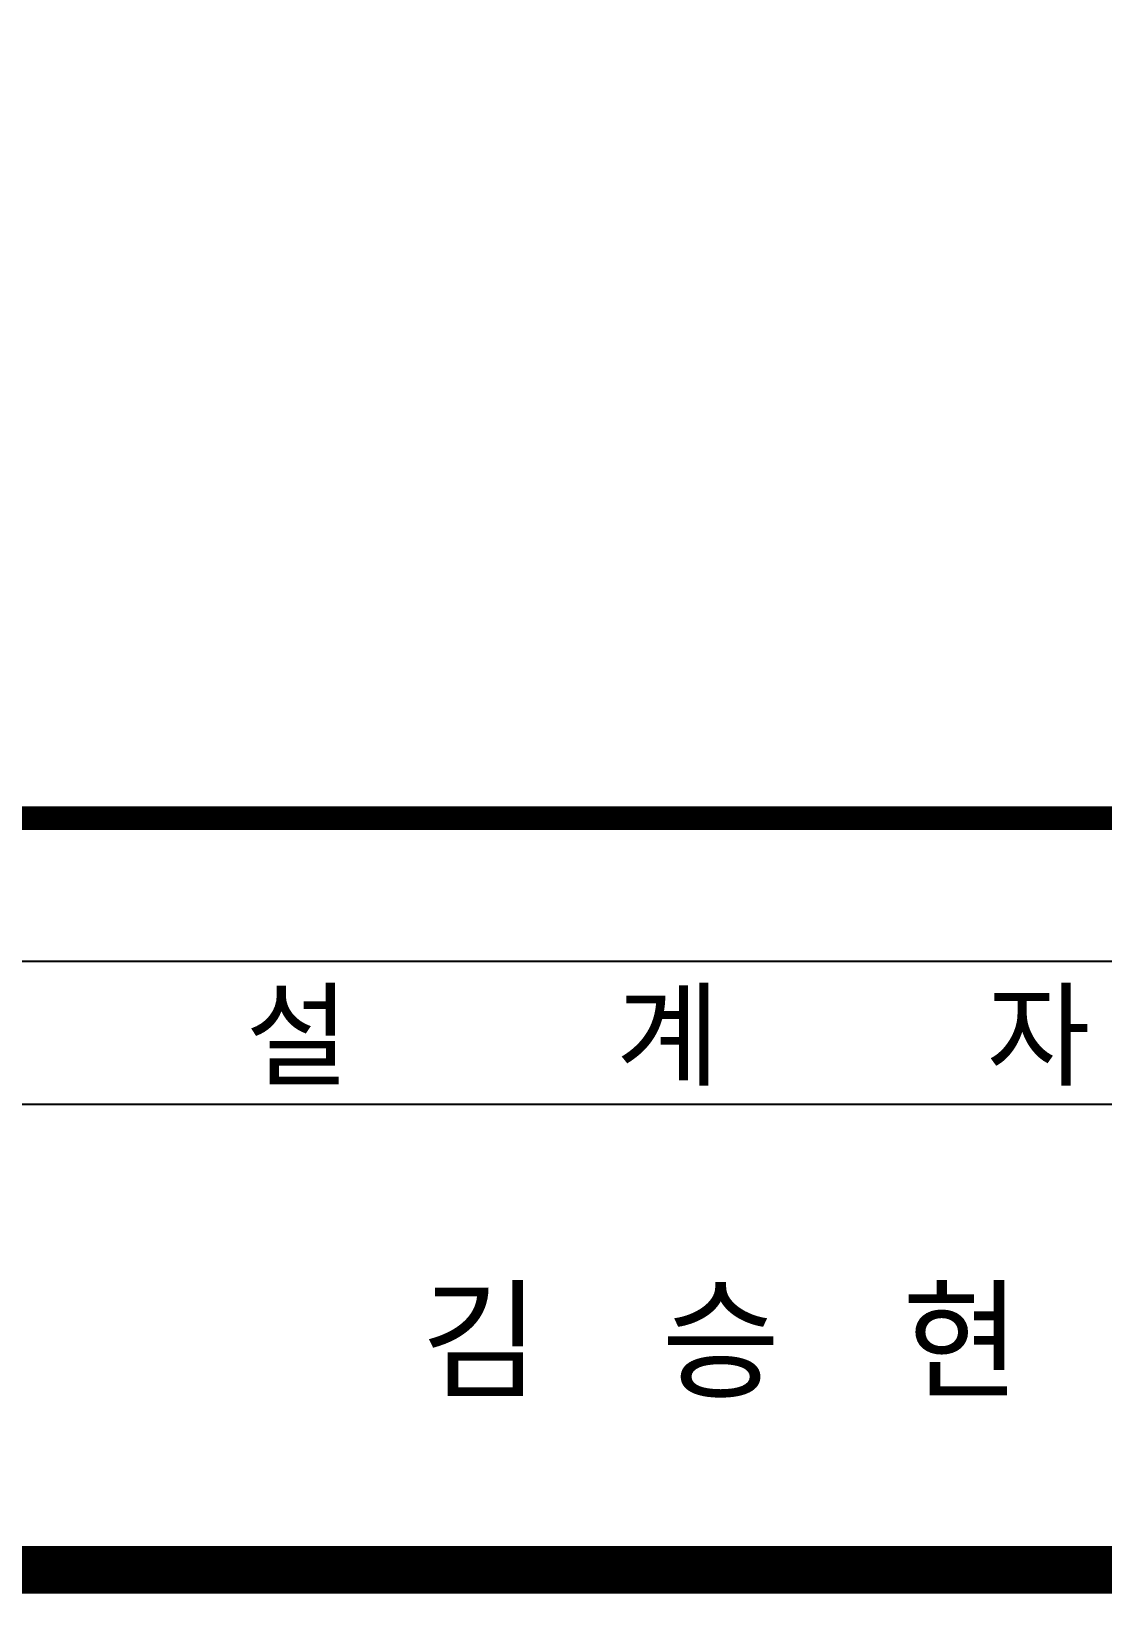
# Model space of a CAD drawing. Header units: millimetres. Extents: x 381 to 2337, y -50 to 586.
# Drawn here: x 1017.6 to 1063.1, y -7.4 to 58.9 of the extents above; entities that cross this region are included whole.
import ezdxf
from ezdxf.enums import TextEntityAlignment as Align

# ---------------------------------------------------------------- set-up
doc = ezdxf.new("R2010")
doc.units = ezdxf.units.MM
doc.header["$LTSCALE"] = 10
doc.layers.add('box', color=7, linetype='Continuous')
doc.styles.add('hong', font='GulimChe.ttf', dxfattribs={"width": 0.9999})

msp = doc.modelspace()

# ---------------------------------------------------------------- linework, layer by layer
at = {"layer": 'box'}
msp.add_line((857.856, 19.442), (1079.108, 19.442), dxfattribs=at)
at = {"layer": 'box', "const_width": 2.023}
msp.add_lwpolyline([(427.964, -6.362), (1212.895, -6.362), (1212.895, 538.841), (427.964, 538.841)], close=True, dxfattribs=at)
at = {"layer": 'box', "const_width": 1.012}
msp.add_lwpolyline([(1212.895, 25.511), (427.964, 25.511)], dxfattribs=at)
at = {"layer": 'box'}
msp.add_lwpolyline([(1212.895, 13.373), (427.964, 13.373)], dxfattribs=at)

# ---------------------------------------------------------------- texts
at = {"color": 7, "style": 'hong', "width": 0.99}
msp.add_text('설     계     자', height=3.54028, dxfattribs=at).set_placement((1044.631, 16.32), align=Align.MIDDLE_CENTER)
msp.add_text('김  승  현', height=4.046, dxfattribs=at).set_placement((1034.157, 1.366))

doc.saveas('drawing.dxf')
